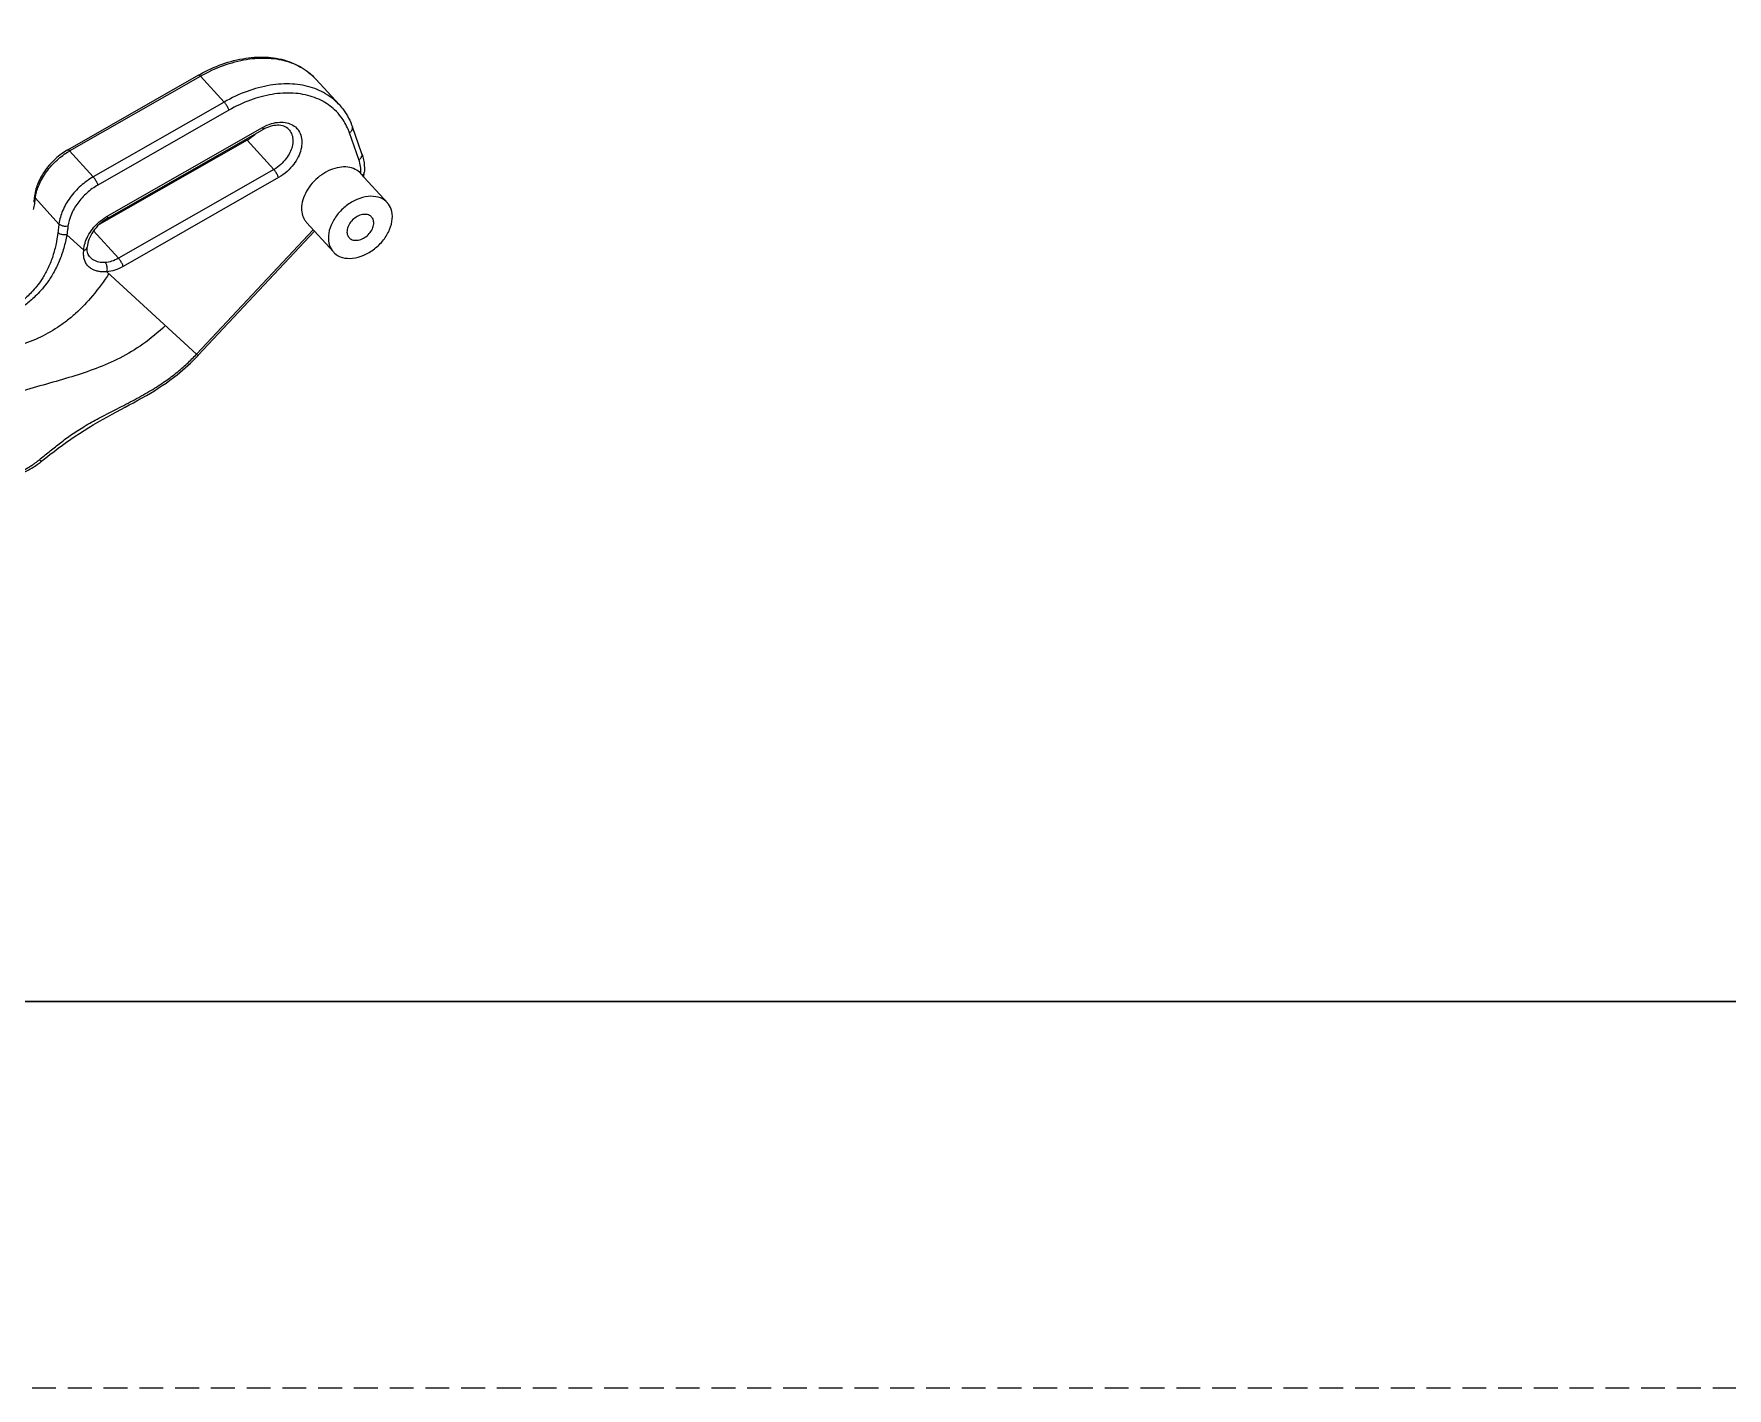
# Model space of a CAD drawing. Header units: inches. Extents: x 179987 to 181505, y -56815 to -55741.
# Drawn here: x 181082.9 to 181153.9, y -56815.3 to -56758.5 of the extents above; entities that cross this region are included whole.
import ezdxf

# ---------------------------------------------------------------- set-up
doc = ezdxf.new("R2010")
doc.units = ezdxf.units.IN
doc.header["$LTSCALE"] = 2
doc.header["$MEASUREMENT"] = 0
doc.linetypes.add('DASHED', pattern=[0.75, 0.5, -0.25])
doc.layers.get('0').update_dxf_attribs({"linetype": 'CONTINUOUS'})
doc.layers.add('A', color=7, linetype='CONTINUOUS')

msp = doc.modelspace()

# ---------------------------------------------------------------- linework, layer by layer
for p, q in [((181084.307, -56763.34), (181089.802, -56760.2)), ((181084.383, -56763.387), (181089.877, -56760.247)), ((181090.868, -56761.334), (181089.877, -56760.247)), ((181095.699, -56761.456), (181094.708, -56760.37)), ((181090.868, -56761.334), (181085.374, -56764.474)), ((181091.065, -56761.675), (181085.571, -56764.815)), ((181085.954, -56766.128), (181092.469, -56762.405)), ((181096.647, -56763.513), (181096.247, -56762.38)), ((181091.824, -56762.931), (181085.62, -56766.476)), ((181085.959, -56766.223), (181092.473, -56762.5)), ((181091.824, -56762.931), (181092.949, -56764.164)), ((181096.518, -56763.752), (181096.119, -56762.62)), ((181084.383, -56763.387), (181085.374, -56764.474)), ((181092.949, -56764.164), (181086.434, -56767.887)), ((181093.145, -56764.506), (181086.63, -56768.228)), ((181096.586, -56764.326), (181097.711, -56765.559)), ((181096.728, -56764.482), (181096.742, -56764.291)), ((181082.882, -56765.504), (181082.916, -56765.593)), ((181082.911, -56765.278), (181082.945, -56765.366)), ((181082.945, -56765.366), (181083.936, -56766.452)), ((181094.322, -56766.39), (181095.447, -56767.624)), ((181084.267, -56766.9), (181084.975, -56767.553)), ((181085.389, -56766.741), (181086.434, -56767.887)), ((181089.707, -56771.916), (181094.595, -56766.689)), ((181089.776, -56771.959), (181094.649, -56766.749)), ((181085.12, -56767.421), (181085.12, -56767.421)), ((181085.245, -56767.848), (181085.243, -56767.846)), ((181085.95, -56768.452), (181089.707, -56771.916))]:
    msp.add_line(p, q)
for points, start_tangent, end_tangent in [([(181089.844, -56760.176), (181090.779, -56759.748), (181091.768, -56759.496), (181092.72, -56759.458), (181093.582, -56759.636), (181094.312, -56760.016), (181094.707, -56760.369)], (0.87189, 0.489701), (0.674622, -0.738164)), ([(181089.877, -56760.247), (181090.838, -56759.8), (181091.806, -56759.545), (181092.736, -56759.495), (181093.581, -56759.653), (181094.3, -56760.011), (181094.707, -56760.369)], (0.868245, 0.496135), (0.674775, -0.738024)), ([(181089.802, -56760.2), (181089.844, -56760.176)], (0.868245, 0.496135), (0.87189, 0.489701)), ([(181089.805, -56760.205), (181089.819, -56760.2), (181089.877, -56760.247)], (0.844535, 0.5355), (0.673906, -0.738817)), ([(181095.698, -56761.455), (181095.291, -56761.097), (181094.572, -56760.739), (181093.727, -56760.582), (181092.797, -56760.631), (181091.829, -56760.886), (181090.868, -56761.334)], (-0.674775, 0.738024), (-0.868245, -0.496135)), ([(181095.498, -56761.66), (181095.244, -56761.453), (181094.564, -56761.114), (181093.765, -56760.965), (181092.885, -56761.012), (181092.417, -56761.112)], (-0.729862, 0.683594), (-0.966311, -0.257377)), ([(181091.065, -56761.675), (181091.016, -56761.558), (181090.944, -56761.433), (181090.868, -56761.334)], (-0.306442, 0.951889), (-0.673906, 0.738817)), ([(181092.417, -56761.112), (181091.969, -56761.254), (181091.065, -56761.675)], (-0.966311, -0.257377), (-0.868245, -0.496135)), ([(181096.064, -56762.479), (181095.771, -56761.964), (181095.498, -56761.66)], (-0.387481, 0.921878), (-0.729862, 0.683594)), ([(181095.698, -56761.455), (181095.869, -56761.663), (181096.247, -56762.38)], (0.674622, -0.738164), (0.332428, -0.943128)), ([(181092.469, -56762.405), (181092.854, -56762.239)], (0.868245, 0.496135), (0.958604, 0.284743)), ([(181092.469, -56762.405), (181092.482, -56762.483), (181092.47, -56762.495)], (0.306442, -0.951889), (-0.844589, -0.535415)), ([(181092.799, -56762.359), (181092.503, -56762.484)], (-0.958601, -0.284752), (-0.877789, -0.479047)), ([(181093.578, -56762.483), (181093.374, -56762.35), (181093.108, -56762.309), (181092.799, -56762.359)], (-0.673906, 0.738817), (-0.958601, -0.284752)), ([(181092.854, -56762.239), (181093.196, -56762.179)], (0.958604, 0.284743), (0.998857, 0.047802)), ([(181093.196, -56762.179), (181093.491, -56762.203), (181093.747, -56762.303), (181093.949, -56762.478), (181094.08, -56762.721), (181094.126, -56763.011), (181094.087, -56763.323), (181093.971, -56763.636), (181093.781, -56763.944), (181093.505, -56764.245), (181093.145, -56764.506)], (0.998857, 0.047802), (-0.868245, -0.496135)), ([(181096.119, -56762.62), (181096.218, -56762.53), (181096.255, -56762.426), (181096.247, -56762.38)], (0.860526, 0.509406), (-0.331365, 0.943503)), ([(181091.824, -56762.931), (181092.162, -56762.677)], (0.868245, 0.496135), (0.719938, 0.694039)), ([(181092.503, -56762.484), (181092.473, -56762.5)], (-0.877789, -0.479047), (-0.868245, -0.496135)), ([(181093.578, -56762.483), (181093.603, -56762.512), (181093.71, -56762.709), (181093.748, -56762.946), (181093.716, -56763.2), (181093.622, -56763.455), (181093.468, -56763.706), (181093.242, -56763.952), (181092.949, -56764.164)], (0.674839, -0.737965), (-0.868245, -0.496135)), ([(181096.119, -56762.62), (181096.064, -56762.479)], (-0.332428, 0.943128), (-0.387481, 0.921878)), ([(181084.307, -56763.34), (181083.792, -56763.713), (181083.366, -56764.185), (181083.063, -56764.721), (181082.911, -56765.278)], (-0.868245, -0.496135), (-0.127543, -0.991833)), ([(181082.956, -56765.291), (181083.098, -56764.81), (181083.412, -56764.258), (181083.857, -56763.767), (181084.354, -56763.404)], (0.16713, 0.985935), (0.862627, 0.50584)), ([(181084.311, -56763.345), (181084.324, -56763.34), (181084.383, -56763.387)], (0.844597, 0.535403), (0.673906, -0.738817)), ([(181084.354, -56763.404), (181084.383, -56763.387)], (0.862627, 0.50584), (0.868245, 0.496135)), ([(181096.518, -56763.752), (181096.617, -56763.663), (181096.654, -56763.558), (181096.646, -56763.513)], (0.860526, 0.509406), (-0.331376, 0.943499)), ([(181096.587, -56764.036), (181096.518, -56763.752)], (-0.141606, 0.989923), (-0.332428, 0.943128)), ([(181096.647, -56763.513), (181096.713, -56763.756)], (0.332428, -0.943128), (0.192193, -0.981357)), ([(181096.713, -56763.756), (181096.745, -56764.017)], (0.192193, -0.981357), (0.055368, -0.998466)), ([(181085.374, -56764.474), (181084.848, -56764.853), (181084.403, -56765.344), (181084.089, -56765.896), (181083.936, -56766.452)], (-0.868245, -0.496135), (-0.127543, -0.991833)), ([(181085.571, -56764.815), (181085.521, -56764.698), (181085.449, -56764.573), (181085.374, -56764.474)], (-0.306441, 0.95189), (-0.673907, 0.738817)), ([(181093.145, -56764.506), (181093.096, -56764.389), (181093.024, -56764.264), (181092.949, -56764.164)], (-0.306442, 0.951889), (-0.673906, 0.738817)), ([(181096.585, -56764.325), (181096.364, -56764.158), (181096.054, -56764.065), (181095.698, -56764.074), (181095.323, -56764.183), (181094.958, -56764.384), (181094.632, -56764.662), (181094.37, -56764.994), (181094.193, -56765.354), (181094.114, -56765.716)], (-0.675453, 0.737403), (-0.073623, -0.997286)), ([(181096.603, -56764.298), (181096.587, -56764.036)], (0.011151, 0.999938), (-0.141606, 0.989923)), ([(181096.602, -56764.344), (181096.603, -56764.325)], (0.035853, 0.999357), (0.025569, 0.999673)), ([(181096.603, -56764.325), (181096.603, -56764.298)], (0.025569, 0.999673), (0.011151, 0.999938)), ([(181096.645, -56764.401), (181096.72, -56764.346)], (0.913942, 0.405846), (0.596188, 0.802845)), ([(181096.72, -56764.346), (181096.742, -56764.291)], (0.596188, 0.802845), (0.095214, 0.995457)), ([(181096.745, -56764.017), (181096.742, -56764.291)], (0.055368, -0.998466), (-0.073623, -0.997286)), ([(181085.571, -56764.815), (181085.112, -56765.145), (181084.721, -56765.576), (181084.446, -56766.06), (181084.312, -56766.546)], (-0.868245, -0.496135), (-0.127543, -0.991833)), ([(181082.864, -56765.842), (181082.916, -56765.593)], (0.295975, 0.955196), (0.125136, 0.99214)), ([(181082.9, -56765.36), (181082.882, -56765.503)], (-0.126729, -0.991937), (-0.125429, -0.992103)), ([(181082.911, -56765.278), (181082.9, -56765.36)], (-0.127486, -0.99184), (-0.126729, -0.991937)), ([(181082.916, -56765.593), (181082.93, -56765.479)], (0.125405, 0.992106), (0.126475, 0.99197)), ([(181082.93, -56765.479), (181082.945, -56765.366)], (0.126475, 0.99197), (0.127539, 0.991834)), ([(181082.945, -56765.366), (181082.956, -56765.291)], (0.127543, 0.991833), (0.16713, 0.985935)), ([(181094.114, -56765.716), (181094.134, -56766.02), (181094.239, -56766.28), (181094.323, -56766.39)], (-0.073623, -0.997286), (0.67393, -0.738795)), ([(181097.71, -56765.559), (181097.665, -56765.513), (181097.329, -56765.329), (181096.903, -56765.297), (181096.437, -56765.421), (181095.989, -56765.686), (181095.612, -56766.061), (181095.352, -56766.499), (181095.239, -56766.949)], (-0.671994, 0.740556), (-0.073623, -0.997286)), ([(181097.919, -56766.234), (181097.87, -56765.827), (181097.71, -56765.559)], (0.073623, 0.997286), (-0.671994, 0.740556)), ([(181083.936, -56766.452), (181083.921, -56766.565), (181083.891, -56766.807)], (-0.127536, -0.991834), (-0.124219, -0.992255)), ([(181084.312, -56766.546), (181084.173, -56766.553), (181084.035, -56766.519), (181083.936, -56766.452)], (-0.977019, -0.213151), (-0.673898, 0.738824)), ([(181084.312, -56766.546), (181084.29, -56766.722), (181084.267, -56766.9)], (-0.127492, -0.99184), (-0.124276, -0.992248)), ([(181085.028, -56767.253), (181085.149, -56766.956), (181085.339, -56766.662), (181085.61, -56766.375)], (0.281702, 0.959502), (0.750389, 0.660997)), ([(181085.631, -56766.463), (181085.365, -56766.768), (181085.189, -56767.101), (181085.12, -56767.421)], (-0.736596, -0.676333), (-0.053454, -0.99857)), ([(181085.61, -56766.375), (181085.91, -56766.154)], (0.750389, 0.660997), (0.855231, 0.518247)), ([(181085.959, -56766.223), (181085.631, -56766.463)], (-0.868245, -0.496135), (-0.736596, -0.676333)), ([(181085.91, -56766.154), (181085.954, -56766.128)], (0.855231, 0.518247), (0.868245, 0.496135)), ([(181085.954, -56766.128), (181085.968, -56766.206), (181085.955, -56766.218)], (0.306442, -0.951889), (-0.844597, -0.535403)), ([(181095.448, -56767.624), (181095.493, -56767.67), (181095.829, -56767.854), (181096.255, -56767.886), (181096.721, -56767.762), (181097.169, -56767.496), (181097.546, -56767.122), (181097.807, -56766.683), (181097.919, -56766.234)], (0.671994, -0.740556), (0.073623, 0.997286)), ([(181097.052, -56766.16), (181097.003, -56766.115), (181096.829, -56766.05), (181096.618, -56766.068), (181096.4, -56766.165), (181096.21, -56766.327), (181096.076, -56766.529), (181096.019, -56766.741)], (-0.671757, 0.740772), (-0.073623, -0.997286)), ([(181096.106, -56767.023), (181096.156, -56767.067), (181096.329, -56767.132), (181096.54, -56767.115), (181096.758, -56767.018), (181096.948, -56766.856), (181097.082, -56766.653), (181097.139, -56766.442)], (0.671757, -0.740772), (0.073623, 0.997286)), ([(181097.139, -56766.442), (181097.112, -56766.253), (181097.052, -56766.16)], (0.073623, 0.997286), (-0.671757, 0.740772)), ([(181083.891, -56766.807), (181083.801, -56767.334), (181083.657, -56767.857), (181083.456, -56768.347), (181083.226, -56768.755), (181082.999, -56769.067), (181082.786, -56769.311), (181082.589, -56769.508), (181082.407, -56769.675), (181082.235, -56769.824), (181082.069, -56769.965), (181081.906, -56770.106), (181081.744, -56770.256), (181081.584, -56770.426), (181081.425, -56770.631)], (-0.12424, -0.992252), (-0.560891, -0.82789)), ([(181084.267, -56766.9), (181084.135, -56767.462), (181083.941, -56768.012), (181083.694, -56768.517), (181083.426, -56768.929), (181083.173, -56769.24), (181082.941, -56769.48), (181082.73, -56769.673), (181082.537, -56769.836), (181082.356, -56769.98), (181082.184, -56770.116), (181082.015, -56770.253), (181081.849, -56770.397), (181081.685, -56770.56), (181081.527, -56770.757)], (-0.181689, -0.983356), (-0.575238, -0.817986)), ([(181084.267, -56766.9), (181084.128, -56766.907), (181083.99, -56766.873), (181083.891, -56766.807)], (-0.976393, -0.216002), (-0.673983, 0.738747)), ([(181084.975, -56767.553), (181085.028, -56767.253)], (0.053454, 0.99857), (0.281702, 0.959502)), ([(181095.239, -56766.949), (181095.288, -56767.355), (181095.448, -56767.624)], (-0.073623, -0.997286), (0.671994, -0.740556)), ([(181096.019, -56766.741), (181096.047, -56766.93), (181096.106, -56767.023)], (-0.073623, -0.997286), (0.671757, -0.740772)), ([(181084.968, -56767.709), (181084.975, -56767.553)], (-0.014481, 0.999895), (0.10795, 0.994156)), ([(181085.95, -56768.452), (181085.817, -56768.461), (181085.676, -56768.455), (181085.529, -56768.428), (181085.381, -56768.375), (181085.239, -56768.291), (181085.118, -56768.173), (181085.031, -56768.028), (181084.983, -56767.869), (181084.968, -56767.709)], (-0.991869, -0.12726), (-0.014481, 0.999895)), ([(181084.975, -56767.553), (181085.079, -56767.498), (181085.12, -56767.421)], (0.96185, 0.273579), (0.058743, 0.998273)), ([(181085.245, -56767.848), (181085.149, -56767.685), (181085.118, -56767.454)], (-0.674525, 0.738252), (0.022387, 0.999749)), ([(181085.118, -56767.454), (181085.12, -56767.421)], (0.022387, 0.999749), (0.052905, 0.9986)), ([(181085.88, -56768.069), (181085.776, -56768.072), (181085.666, -56768.062), (181085.55, -56768.035), (181085.433, -56767.988), (181085.32, -56767.917), (181085.245, -56767.848)], (-0.996432, -0.084394), (-0.677134, 0.73586)), ([(181086.434, -56767.887), (181086.142, -56768.016), (181085.88, -56768.069)], (-0.868245, -0.496135), (-0.996432, -0.084397)), ([(181085.95, -56768.452), (181085.964, -56768.314), (181085.938, -56768.174), (181085.88, -56768.069)], (0.259605, 0.965715), (-0.673907, 0.738816)), ([(181086.63, -56768.228), (181086.581, -56768.111), (181086.509, -56767.986), (181086.434, -56767.887)], (-0.306442, 0.951889), (-0.673906, 0.738817)), ([(181086.032, -56768.527), (181085.344, -56769.459), (181084.63, -56770.206), (181084.245, -56770.528)], (-0.550858, -0.834599), (-0.792438, -0.609952)), ([(181086.63, -56768.228), (181086.272, -56768.387), (181085.95, -56768.452)], (-0.868245, -0.496135), (-0.996432, -0.084397)), ([(181084.245, -56770.528), (181083.874, -56770.792), (181083.056, -56771.243), (181082.159, -56771.585), (181081.163, -56771.844), (181080.051, -56772.044), (181078.805, -56772.213)], (-0.792438, -0.609952), (-0.99268, -0.120771)), ([(181088.401, -56770.712), (181087.453, -56771.492), (181086.488, -56772.073), (181085.499, -56772.509), (181084.476, -56772.856), (181083.411, -56773.167), (181082.296, -56773.497), (181081.121, -56773.902), (181079.879, -56774.436)], (-0.723981, -0.68982), (-0.90075, -0.434338)), ([(181083.151, -56776.309), (181083.57, -56775.969), (181084, -56775.629), (181084.462, -56775.289), (181084.999, -56774.942), (181085.61, -56774.598), (181086.292, -56774.246), (181087.018, -56773.87), (181087.712, -56773.482), (181088.324, -56773.092), (181088.856, -56772.699), (181089.314, -56772.305), (181089.707, -56771.916)], (0.771179, 0.636618), (0.684378, 0.729128)), ([(181083.218, -56776.392), (181084.611, -56775.358), (181086.163, -56774.432), (181087.604, -56773.646), (181088.894, -56772.773), (181089.761, -56771.975)], (0.778604, 0.627515), (0.685553, 0.728022)), ([(181089.707, -56771.916), (181089.766, -56771.957), (181089.766, -56771.956)], (0.783333, -0.621602), (0.293056, 0.956095)), ([(181089.761, -56771.975), (181089.776, -56771.959)], (0.685553, 0.728022), (0.683583, 0.729873)), ([(181082.141, -56777.025), (181082.556, -56776.827), (181083.019, -56776.542)], (0.92348, 0.383648), (0.818057, 0.575137)), ([(181082.486, -56776.758), (181082.647, -56776.667), (181082.787, -56776.58), (181082.91, -56776.496)], (0.882564, 0.470192), (0.81493, 0.579559)), ([(181082.91, -56776.496), (181083.019, -56776.416), (181083.115, -56776.339)], (0.81493, 0.579559), (0.770106, 0.637915)), ([(181083.019, -56776.542), (181083.179, -56776.424)], (0.818057, 0.575137), (0.789581, 0.613647)), ([(181083.115, -56776.339), (181083.151, -56776.309)], (0.770145, 0.637869), (0.771179, 0.636618)), ([(181083.115, -56776.339), (181083.194, -56776.393), (181083.215, -56776.386)], (0.746708, -0.665152), (0.859023, 0.511936)), ([(181083.179, -56776.424), (181083.219, -56776.393)], (0.789581, 0.613647), (0.781533, 0.623863))]:
    msp.add_spline(points, degree=3, dxfattribs=dict(start_tangent=start_tangent, end_tangent=end_tangent))
at = {"layer": 'A'}
msp.add_line((181489.089, -56799.068), (180002.856, -56799.068), dxfattribs=at)
at = {"layer": 'A', "linetype": 'DASHED'}
msp.add_line((181505.31, -56815.29), (179986.634, -56815.29), dxfattribs=at)
at = {"layer": 'A'}
msp.add_lwpolyline([(181033.006, -56799.068), (181156.646, -56799.068), (181156.646, -56624.616), (181033.006, -56624.616)], close=True, dxfattribs=at)

doc.saveas('drawing.dxf')
